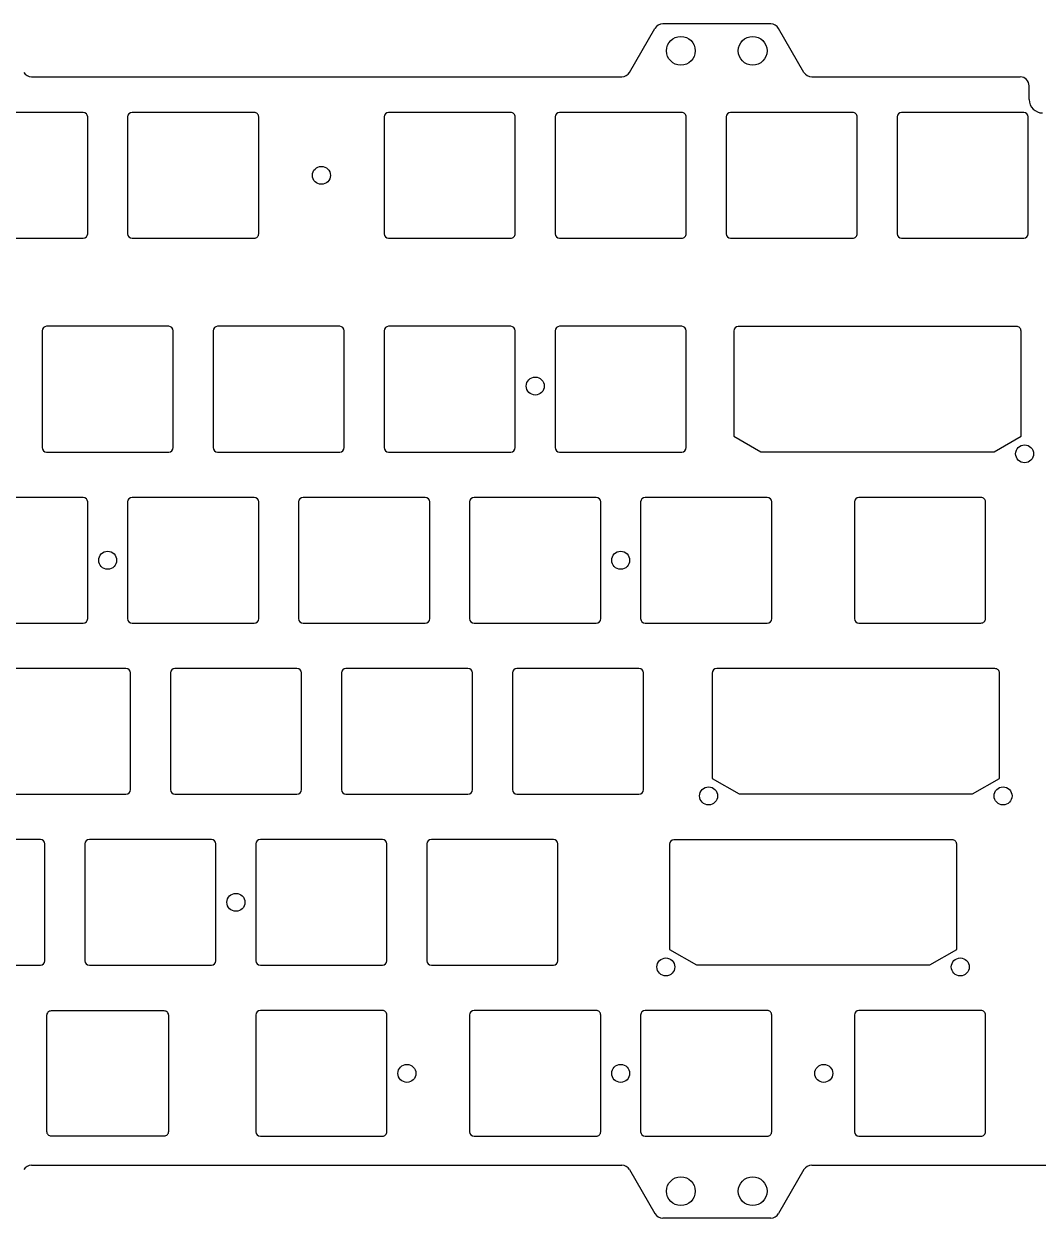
# Model space of a CAD drawing. Header units: millimetres. Extents: x -10 to 339, y -116 to 17.
# Drawn here: x 162.1 to 275.1, y -116.1 to 16.9 of the extents above; entities that cross this region are included whole.
import ezdxf

# ---------------------------------------------------------------- set-up
doc = ezdxf.new("R2010")
doc.units = ezdxf.units.MM
doc.layers.get('0').update_dxf_attribs({"linetype": 'CONTINUOUS'})
doc.layers.add('BLACK', color=7, linetype='CONTINUOUS')

msp = doc.modelspace()

# ---------------------------------------------------------------- linework, layer by layer
for p, q in [((229.594694, 11.468751), (232.42371, 16.368751)), ((245.322302, 16.868751), (233.289735, 16.868751)), ((249.017343, 11.468751), (246.188326, 16.368751)), ((162.98235, 10.968751), (228.728668, 10.968751)), ((249.883368, 10.968751), (273.106365, 10.968751)), ((274.106134, 8.449994), (274.106134, 9.990289)), ((162.98235, -110.231249), (228.728668, -110.231249)), ((249.883368, -110.231249), (288.728668, -110.231249)), ((229.594694, -110.731249), (232.42371, -115.631249)), ((249.017343, -110.731249), (246.188326, -115.631249)), ((245.322302, -116.131249), (233.289735, -116.131249))]:
    msp.add_line(p, q)
for points in [[(173.675, 6.5), (173.675, -6.5, 0.414212), (174.175, -7), (187.775, -7, 0.414214), (188.275, -6.5), (188.275, 6.5, 0.414214), (187.775, 7), (174.175, 7, 0.414212)], [(202.25, 6.5), (202.25, -6.5, 0.414212), (202.75, -7), (216.35, -7, 0.414214), (216.85, -6.5), (216.85, 6.5, 0.414214), (216.35, 7), (202.75, 7, 0.414212)], [(221.3, 6.5), (221.3, -6.5, 0.414212), (221.8, -7), (235.4, -7, 0.414214), (235.9, -6.5), (235.9, 6.5, 0.414214), (235.4, 7), (221.8, 7, 0.414212)], [(240.35, 6.5), (240.35, -6.5, 0.414212), (240.85, -7), (254.45, -7, 0.414214), (254.95, -6.5), (254.95, 6.5, 0.414214), (254.45, 7), (240.85, 7, 0.414212)], [(241.2, -17.3375), (241.2, -29.0555), (244.2, -30.7875), (270.2, -30.7875), (273.2, -29.0555), (273.2, -17.3375, 0.414214), (272.7, -16.8375), (241.7, -16.8375, 0.414212)], [(254.6375, -36.3625), (254.6375, -49.3625, 0.414212), (255.1375, -49.8625), (268.7375, -49.8625, 0.414214), (269.2375, -49.3625), (269.2375, -36.3625, 0.414214), (268.7375, -35.8625), (255.1375, -35.8625, 0.414212)], [(238.79375, -55.4375), (238.79375, -67.1555), (241.79375, -68.8875), (267.79375, -68.8875), (270.79375, -67.1555), (270.79375, -55.4375, 0.414214), (270.29375, -54.9375), (239.29375, -54.9375, 0.414212)], [(234.03125, -74.4875), (234.03125, -86.2055), (237.03125, -87.9375), (263.03125, -87.9375), (266.03125, -86.2055), (266.03125, -74.4875, 0.414214), (265.53125, -73.9875), (234.53125, -73.9875, 0.414212)], [(165.15, -93.0625, 0.414214), (164.65, -93.5625), (164.65, -106.4625, 0.414214), (165.15, -106.9625), (177.75, -106.9625, 0.414214), (178.25, -106.4625), (178.25, -93.5625, 0.414214), (177.75, -93.0625)], [(188.4625, -93.0125, 0.414212), (187.9625, -93.5125), (187.9625, -106.5125, 0.414212), (188.4625, -107.0125), (202.0625, -107.0125, 0.414214), (202.5625, -106.5125), (202.5625, -93.5125, 0.414214), (202.0625, -93.0125)], [(225.875, -107.0125, 0.414214), (226.375, -106.5125), (226.375, -93.5125, 0.414214), (225.875, -93.0125), (212.275, -93.0125, 0.414212), (211.775, -93.5125), (211.775, -106.5125, 0.414212), (212.275, -107.0125)], [(244.925, -93.0125), (231.325, -93.0125, 0.414212), (230.825, -93.5125), (230.825, -106.5125, 0.414212), (231.325, -107.0125), (244.925, -107.0125, 0.414214), (245.425, -106.5125), (245.425, -93.5125, 0.414214)], [(269.2375, -106.5125), (269.2375, -93.5125, 0.414214), (268.7375, -93.0125), (255.1375, -93.0125, 0.414212), (254.6375, -93.5125), (254.6375, -106.5125, 0.414212), (255.1375, -107.0125), (268.7375, -107.0125, 0.414214)]]:
    msp.add_lwpolyline(points, format="xyb", close=True)
for centre, radius in [((235.306018, 13.868751), 1.6), ((243.306018, 13.868751), 1.6), ((273.6, -31.0125), 1), ((238.39375, -69.1125), 1), ((271.19375, -69.1125), 1), ((233.63125, -88.1625), 1), ((266.43125, -88.1625), 1), ((204.7875, -100.0125), 1), ((228.6, -100.0125), 1), ((251.221875, -100.0125), 1), ((235.306018, -113.131249), 1.6), ((243.306018, -113.131249), 1.6)]:
    msp.add_circle(centre, radius)
for centre, radius, start, end in [((233.289735, 15.868751), 1, 90, 150), ((245.322302, 15.868751), 1, 30, 90), ((162.983369, 11.968751), 1, 210, 270), ((228.728668, 11.968751), 1, 270, 330), ((249.883368, 11.968751), 1, 210, 270), ((273.106365, 9.968751), 1, 0, 90), ((275.60625, 8.450001), 1.5, 180, 270), ((162.983369, -111.231249), 1, 90, 150), ((228.728668, -111.231249), 1, 30, 90), ((249.883368, -111.231249), 1, 90, 150), ((233.289735, -115.131249), 1, 210, 270), ((245.322302, -115.131249), 1, 270, 330)]:
    msp.add_arc(centre, radius, start, end)
at = {"layer": 'BLACK', "linetype": 'Continuous'}
for p, q in [((168.725, 7), (155.125, 7)), ((273.5, 7), (259.9, 7)), ((169.225, -6.5), (169.225, 6.5)), ((259.4, 6.5), (259.4, -6.5)), ((274, -6.5), (274, 6.5)), ((155.125, -7), (168.725, -7)), ((259.9, -7), (273.5, -7)), ((178.25, -16.8125), (164.65, -16.8125)), ((197.3, -16.8125), (183.7, -16.8125)), ((216.35, -16.8125), (202.75, -16.8125)), ((235.4, -16.8125), (221.8, -16.8125)), ((164.15, -17.3125), (164.15, -30.3125)), ((178.75, -30.3125), (178.75, -17.3125)), ((183.2, -17.3125), (183.2, -30.3125)), ((197.8, -30.3125), (197.8, -17.3125)), ((202.25, -17.3125), (202.25, -30.3125)), ((216.85, -30.3125), (216.85, -17.3125)), ((221.3, -17.3125), (221.3, -30.3125)), ((235.9, -30.3125), (235.9, -17.3125)), ((164.65, -30.8125), (178.25, -30.8125)), ((183.7, -30.8125), (197.3, -30.8125)), ((202.75, -30.8125), (216.35, -30.8125)), ((221.8, -30.8125), (235.4, -30.8125)), ((168.725, -35.8625), (155.125, -35.8625)), ((187.775, -35.8625), (174.175, -35.8625)), ((206.825, -35.8625), (193.225, -35.8625)), ((225.875, -35.8625), (212.275, -35.8625)), ((244.925, -35.8625), (231.325, -35.8625)), ((169.225, -49.3625), (169.225, -36.3625)), ((173.675, -36.3625), (173.675, -49.3625)), ((188.275, -49.3625), (188.275, -36.3625)), ((192.725, -36.3625), (192.725, -49.3625)), ((207.325, -49.3625), (207.325, -36.3625)), ((211.775, -36.3625), (211.775, -49.3625)), ((226.375, -49.3625), (226.375, -36.3625)), ((230.825, -36.3625), (230.825, -49.3625)), ((245.425, -49.3625), (245.425, -36.3625)), ((155.125, -49.8625), (168.725, -49.8625)), ((174.175, -49.8625), (187.775, -49.8625)), ((193.225, -49.8625), (206.825, -49.8625)), ((212.275, -49.8625), (225.875, -49.8625)), ((231.325, -49.8625), (244.925, -49.8625)), ((173.4875, -54.9125), (159.8875, -54.9125)), ((173.9875, -68.4125), (173.9875, -55.4125)), ((178.4375, -55.4125), (178.4375, -68.4125)), ((192.5375, -54.9125), (178.9375, -54.9125)), ((193.0375, -68.4125), (193.0375, -55.4125)), ((197.4875, -55.4125), (197.4875, -68.4125)), ((211.5875, -54.9125), (197.9875, -54.9125)), ((212.0875, -68.4125), (212.0875, -55.4125)), ((216.5375, -55.4125), (216.5375, -68.4125)), ((230.6375, -54.9125), (217.0375, -54.9125)), ((231.1375, -68.4125), (231.1375, -55.4125)), ((159.8875, -68.9125), (173.4875, -68.9125)), ((178.9375, -68.9125), (192.5375, -68.9125)), ((197.9875, -68.9125), (211.5875, -68.9125)), ((217.0375, -68.9125), (230.6375, -68.9125)), ((163.9625, -73.9625), (150.3625, -73.9625)), ((164.4625, -87.4625), (164.4625, -74.4625)), ((168.9125, -74.4625), (168.9125, -87.4625)), ((183.0125, -73.9625), (169.4125, -73.9625)), ((183.5125, -87.4625), (183.5125, -74.4625)), ((187.9625, -74.4625), (187.9625, -87.4625)), ((202.0625, -73.9625), (188.4625, -73.9625)), ((202.5625, -87.4625), (202.5625, -74.4625)), ((207.0125, -74.4625), (207.0125, -87.4625)), ((221.1125, -73.9625), (207.5125, -73.9625)), ((221.6125, -87.4625), (221.6125, -74.4625)), ((150.3625, -87.9625), (163.9625, -87.9625)), ((169.4125, -87.9625), (183.0125, -87.9625)), ((188.4625, -87.9625), (202.0625, -87.9625)), ((207.5125, -87.9625), (221.1125, -87.9625))]:
    msp.add_line(p, q, dxfattribs=at)
at = {"layer": 'BLACK'}
for centre in [(195.2625, 0), (219.0842, -23.4625), (171.45, -42.8625), (228.6, -42.8625), (185.7375, -80.9625)]:
    msp.add_circle(centre, 1, dxfattribs=at)
for centre, start, end in [((168.725, 6.5), 0, 90), ((259.9, 6.5), 90, 180), ((273.5, 6.5), 0, 90), ((168.725, -6.5), 270, 0), ((259.9, -6.5), 180, 270), ((273.5, -6.5), 270, 0), ((164.65, -17.3125), 90, 180), ((178.25, -17.3125), 0, 90), ((183.7, -17.3125), 90, 180), ((197.3, -17.3125), 0, 90), ((202.75, -17.3125), 90, 180), ((216.35, -17.3125), 0, 90), ((221.8, -17.3125), 90, 180), ((235.4, -17.3125), 0, 90), ((164.65, -30.3125), 180, 270), ((178.25, -30.3125), 270, 0), ((183.7, -30.3125), 180, 270), ((197.3, -30.3125), 270, 0), ((202.75, -30.3125), 180, 270), ((216.35, -30.3125), 270, 0), ((221.8, -30.3125), 180, 270), ((235.4, -30.3125), 270, 0), ((168.725, -36.3625), 0, 90), ((174.175, -36.3625), 90, 180), ((187.775, -36.3625), 0, 90), ((193.225, -36.3625), 90, 180), ((206.825, -36.3625), 0, 90), ((212.275, -36.3625), 90, 180), ((225.875, -36.3625), 0, 90), ((231.325, -36.3625), 90, 180), ((244.925, -36.3625), 0, 90), ((168.725, -49.3625), 270, 0), ((174.175, -49.3625), 180, 270), ((187.775, -49.3625), 270, 0), ((193.225, -49.3625), 180, 270), ((206.825, -49.3625), 270, 0), ((212.275, -49.3625), 180, 270), ((225.875, -49.3625), 270, 0), ((231.325, -49.3625), 180, 270), ((244.925, -49.3625), 270, 0), ((173.4875, -55.4125), 0, 90), ((178.9375, -55.4125), 90, 180), ((192.5375, -55.4125), 0, 90), ((197.9875, -55.4125), 90, 180), ((211.5875, -55.4125), 0, 90), ((217.0375, -55.4125), 90, 180), ((230.6375, -55.4125), 0, 90), ((173.4875, -68.4125), 270, 0), ((178.9375, -68.4125), 180, 270), ((192.5375, -68.4125), 270, 0), ((197.9875, -68.4125), 180, 270), ((211.5875, -68.4125), 270, 0), ((217.0375, -68.4125), 180, 270), ((230.6375, -68.4125), 270, 0), ((163.9625, -74.4625), 0, 90), ((169.4125, -74.4625), 90, 180), ((183.0125, -74.4625), 0, 90), ((188.4625, -74.4625), 90, 180), ((202.0625, -74.4625), 0, 90), ((207.5125, -74.4625), 90, 180), ((221.1125, -74.4625), 0, 90), ((163.9625, -87.4625), 270, 0), ((169.4125, -87.4625), 180, 270), ((183.0125, -87.4625), 270, 0), ((188.4625, -87.4625), 180, 270), ((202.0625, -87.4625), 270, 0), ((207.5125, -87.4625), 180, 270), ((221.1125, -87.4625), 270, 0)]:
    msp.add_arc(centre, 0.5, start, end, dxfattribs=at)

doc.saveas('drawing.dxf')
